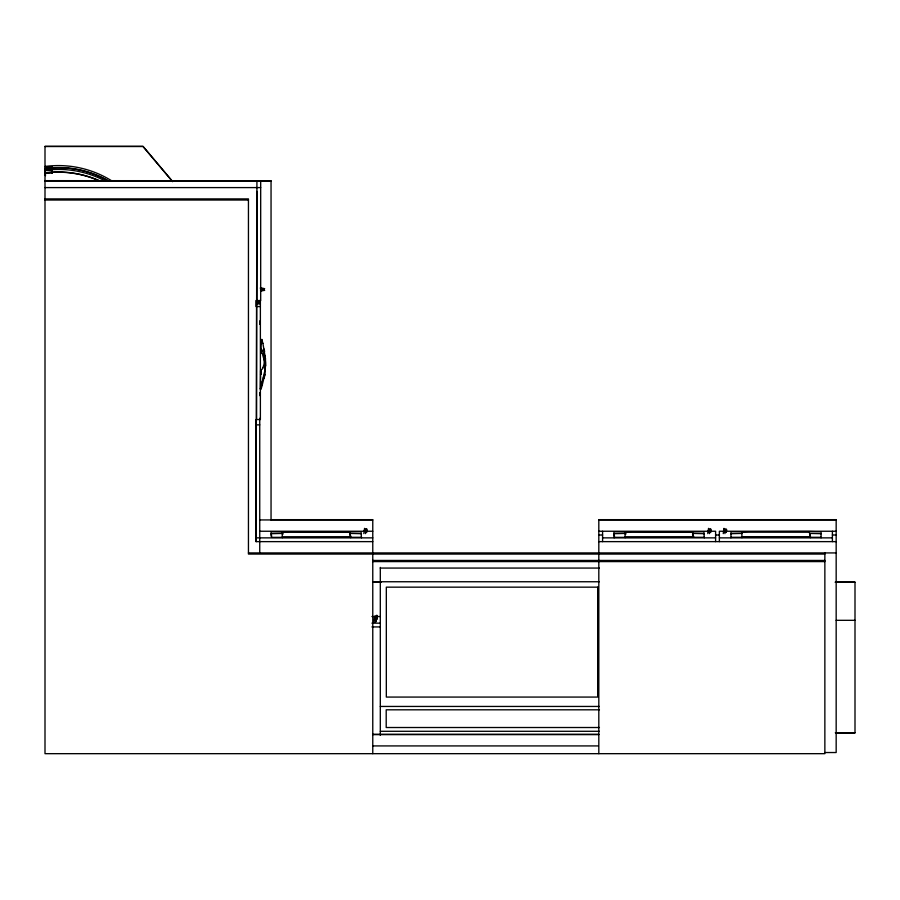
<?xml version="1.0" encoding="UTF-8"?>
<svg xmlns="http://www.w3.org/2000/svg" width="900" height="900" viewBox="0 0 900 900"><rect width="100%" height="100%" fill="white"/><g stroke="black" fill="none" stroke-linecap="round" stroke-linejoin="round"><path stroke-width="1.35" d="M256.916 191.362L255.971 541.631L372.769 541.631M361.429 537.817L361.08 531.731L271.012 531.81L271.766 537.368L361.418 537.311M704.273 537.817L703.913 531.731L613.856 531.81L614.599 537.368L704.261 537.311M821.059 537.817L821.092 531.81L809.786 531.529L731.025 531.731L730.924 537.817M260.651 370.834L260.651 369.968L260.381 389.216L260.404 388.316M261.045 352.147L261.011 353.059L261.202 340.223C261.191 337.669 261.157 343.08 261.202 340.223M265.523 362.565L265.005 371.588M265.523 364.826L264.859 374.254L262.192 385.312M374.715 619.852L374.827 617.996M376.414 619.864L376.808 616.275L377.032 617.715M366.041 532.102L366.356 529.29L366.649 531.248M708.3 532.091L708.75 529.493M710.01 532.102L710.325 529.29L710.617 531.248M723.746 532.091L724.061 529.279M724.905 532.102C726.097 531.855 725.58 527.017 726.064 531.248M363.836 533.61L364.567 528.39L364.939 528.952M365.546 533.621C364.613 525.33 369.202 529.785 365.906 531.461M707.805 533.61L708.536 528.39L708.908 528.952M709.504 533.621C708.221 525.139 713.824 530.404 709.65 531.484M723.251 533.61L723.982 528.39L724.354 528.952M724.95 533.621C723.712 524.655 729.45 531.023 724.916 531.517M364.376 531.202L364.714 529.279L364.939 531.236M264.87 370.665L265.331 366.637M261.405 349.819L261.315 350.438L261.439 349.785M261.405 348.84L261.315 349.459L261.439 348.806M261.405 351.101L261.315 351.709L261.439 351.067M264.892 370.631L262.192 381.735M264.195 376.808L264.645 374.22M264.229 378.09L264.892 374.209M374.963 616.748L375.277 617.051M263.329 378.225L263.925 375.75M261.686 340.009L261.844 339.368L262.879 343.361M375.75 618.952L377.1 618.874L376.74 617.861M262.822 367.976L264.082 364.151L264.499 357.536M260.887 384.975L261.011 385.627L262.226 381.701M260.887 388.553L261.011 389.205L262.226 385.279M261.968 369.484L262.845 367.931M710.685 532.507L709.65 532.091M726.131 532.507L725.546 532.091M377.066 618.514L375.75 618.637M366.593 532.53L365.805 532.238M710.651 532.125L709.549 532.238M726.008 532.159L724.995 532.238M282.352 533.903L283.331 533.824M625.196 533.903L626.164 533.824M730.643 533.689L741.949 533.408M821.048 537.311L731.014 537.3M376.301 620.921L375.772 620.933M261.315 288.832L263.61 288.596L261.135 288.349M261.315 290.543L263.486 290.25M282.319 533.408L271.012 533.689L271.204 536.434M625.151 533.408L613.856 533.689L614.137 537.817M172.474 181.316L143.01 146.329L45 146.329L45 753.671L824.861 753.671L824.861 552.926M45 146.52L143.01 146.52L172.62 181.665M45 166.669L52.155 166.669L52.155 168.469L45 168.469L45.428 175.466M52.155 170.314L45 170.314A100.744 100.71 0 0 1 105.345 181.013M45 170.505L52.155 170.505M52.155 172.912L45 172.912A100.744 100.71 0 0 1 100.699 181.316M45 180.653L271.046 180.697L271.046 519.941M45 180.979L271.046 180.979M45 187.594L260.685 187.594M45 198.9L248.445 198.9L248.445 554.062L824.861 554.062M45 200.025L248.445 200.025M256.613 301.219L260.381 301.264M256.613 302.546L260.381 302.591M256.613 303.907L260.381 303.863M260.381 306.562L255.971 306.562L255.971 300.589L260.685 300.589L260.685 180.979M259.627 321.176L260.381 321.176M259.627 321.412L260.381 321.412M259.627 322.504L260.381 322.504M259.627 322.74L260.381 322.74M259.627 323.831L260.381 323.831M259.627 324.067L260.381 324.067M259.627 392.681L260.381 392.681M259.627 392.918L260.381 392.918M259.627 393.998L260.381 393.998M259.627 394.234L260.381 394.234M259.627 395.325L260.381 395.325M259.627 395.561L260.381 395.561M255.971 424.868L259.74 424.868M271.046 519.66L372.769 519.66L372.769 753.671M260.314 519.941L372.769 519.941M598.815 519.941L836.168 519.941M259.74 531.248L364.399 531.248M367.189 531.248L372.769 531.248M598.815 531.248L715.601 531.248L715.601 541.631M723.555 531.248L719.37 531.248L719.37 541.631M726.345 531.248L836.168 531.248M365.895 532.091L366.75 532.114M598.815 535.005L602.584 535.005M715.601 535.005L719.37 535.005M832.399 535.005L836.168 535.005M372.769 537.863L255.971 537.863L255.971 419.546L260.381 419.546L260.381 299.947M602.584 537.863L715.601 537.863M719.37 537.863L832.399 537.863M598.815 541.631L836.168 541.631M248.445 552.926L836.168 552.926M372.769 560.452L824.861 560.452M372.769 561.589L824.861 561.589M380.306 568.069L599.332 568.069M380.306 581.749L599.332 581.749M372.757 582.086L381.195 582.086M835.312 582.086L855 582.086L855 732.926L836.168 732.926M372.757 582.278L381.195 582.278M835.312 582.278L855 582.278M371.925 616.545L380.306 616.545M836.168 620.314L855 620.314M371.925 623.16L380.306 623.16M371.925 626.929L380.306 626.929M380.306 706.444L599.332 706.444M599.445 709.808L386.201 709.808L386.201 727.515L599.445 727.515M380.306 731.295L599.332 731.295M835.312 732.735L855 732.735M372.769 734.288L598.815 734.288M372.769 734.625L598.815 734.625M372.769 745.92L598.376 745.92M824.861 752.535L836.168 752.535L836.168 519.66L598.815 519.66L598.815 753.671M809.786 533.408L821.092 533.689M693 533.408L704.306 533.689M350.168 533.408L361.463 533.689M724.635 532.125L726.401 532.136M375.334 618.863L377.1 618.874M375.772 621.236L376.402 621.326M260.201 288.101L264.656 288.664L260.629 289.226L260.629 290.936L264.656 290.374L264.082 290.171M692.471 533.903L693.337 536.445M349.627 533.903L350.662 537.683M625.241 537.064L693.709 537.064L692.471 532.024L631.879 531.821L625.05 532.058L625.151 537.683M282.398 537.064L350.876 537.064L349.627 532.024L289.046 531.821L282.218 532.058L282.319 537.683M376.74 617.22C377.19 610.414 376.11 622.485 375.491 622.327C372.33 623.734 375.176 612.855 375.536 616.534M809.606 533.936L810.293 537.683M741.949 537.03L810.506 537.064L809.258 532.024L748.676 531.821L741.847 532.058L741.949 537.683M262.316 350.044L264.465 357.57M262.316 353.621L264.465 361.147M262.901 343.327L265.444 358.537M264.139 349.065L264.623 351.596M261.056 370.609L260.955 369.968L261.023 370.642M261.056 371.588L260.955 370.946L261.023 371.621M261.056 372.859L260.955 372.229L261.023 372.892M265.174 355.466L265.489 366.188L265.477 358.504M265.174 358.065L265.444 362.115M45.461 175.635L45 168.469A100.744 100.71 0 0 1 108.742 181.046M832.399 531.248L832.399 541.631M602.584 531.248L602.584 541.631M380.306 567.405L380.306 735.367M259.74 418.252L259.74 552.926M256.916 180.979L256.916 300.589M256.613 299.947L256.613 419.546M256.286 419.58L256.286 541.631M52.155 173.295L52.155 168.66L45 168.66A100.744 100.71 0 0 1 108.742 181.237M45 173.093A100.744 100.71 0 0 1 99.517 180.968M45 166.477A100.744 100.71 0 0 1 112.084 181.069M260.37 385.211L260.37 385.211M260.662 371.194L260.618 371.846L260.662 371.194M260.662 373.793L260.618 374.445L260.662 373.793M260.662 372.465L260.618 373.118L260.662 372.465M260.955 373.545L261.023 374.22L260.955 373.545M261.011 351.304L261.011 351.304M261.011 350.032L261.011 350.032M261.011 349.054L261.011 349.054M261.202 343.181L261.191 343.8L261.202 343.181M261.202 341.865L261.169 342.517L261.202 341.865M261.315 353.036L261.439 352.384L261.326 352.946M261.844 340.346L261.686 340.988L261.844 340.346M597.679 587.16L386.325 587.16L386.325 697.072L597.679 697.072L597.679 587.16M264.229 357.626L263.779 355.613L264.206 357.66"/></g></svg>
